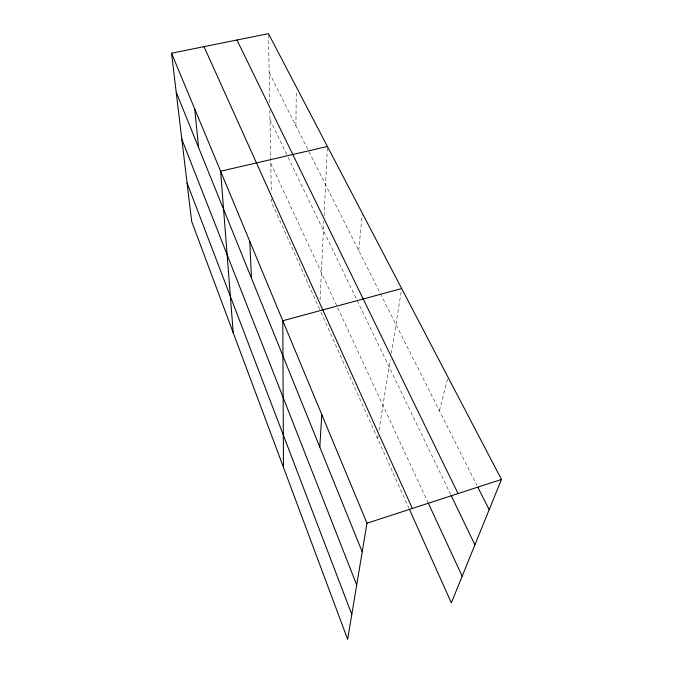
<?xml version="1.0" encoding="UTF-8"?>
<svg xmlns="http://www.w3.org/2000/svg" width="673" height="673" viewBox="0 0 673 673"><rect width="100%" height="100%" fill="white"/><g stroke="black" fill="none" stroke-linecap="round" stroke-linejoin="round"><path stroke-width="0.5" stroke-dasharray="3.37 2.52" d="M295.901 125.775L296.288 91.192M320.07 299.88L323.848 221.123M324.092 215.932L327.372 147.513M358.717 250.549L362.192 214.233M377.629 438.594L378.133 435.481M378.966 430.291L390.298 359.626M391.291 353.426L401.52 289.592M439.393 410.808L447.999 377.174M269.158 72.642L379.917 292.662M380.388 293.596L476.964 485.443M269.999 119.71L287.682 156.388M288.128 157.322L450.742 494.672M270.79 163.514L427.725 501.907M319.616 309.328L271.48 202.093L271.429 198.964M320.886 312.163L408.999 508.477M268.477 34.676L269.705 102.977M269.831 110.296L271.295 191.662"/><path stroke-width="1.01" d="M319.818 447.108L321.77 414.518M171.539 53.201L366.97 523.224L347.655 639.35L191.662 221.4L171.539 53.201L268.451 33.65L501.461 479.445L451.347 602.848L409.428 509.427M366.97 523.224L501.461 479.445M401.688 288.566L282.786 320.76L283.476 467.382M327.423 146.478L220.618 171.228L233.203 332.698M477.906 487.311L489.178 509.697M236.955 40.001L458.061 493.578M451.196 495.622L474.911 544.819M428.171 502.866L462.174 576.189M204.012 46.656L412.347 508.452M176.217 92.251L362.209 551.86M181.845 139.311L356.698 584.972M187.069 182.997L351.802 614.424M194.716 108.933L198.636 147.673M249.759 241.321L251.5 278.294"/></g></svg>
